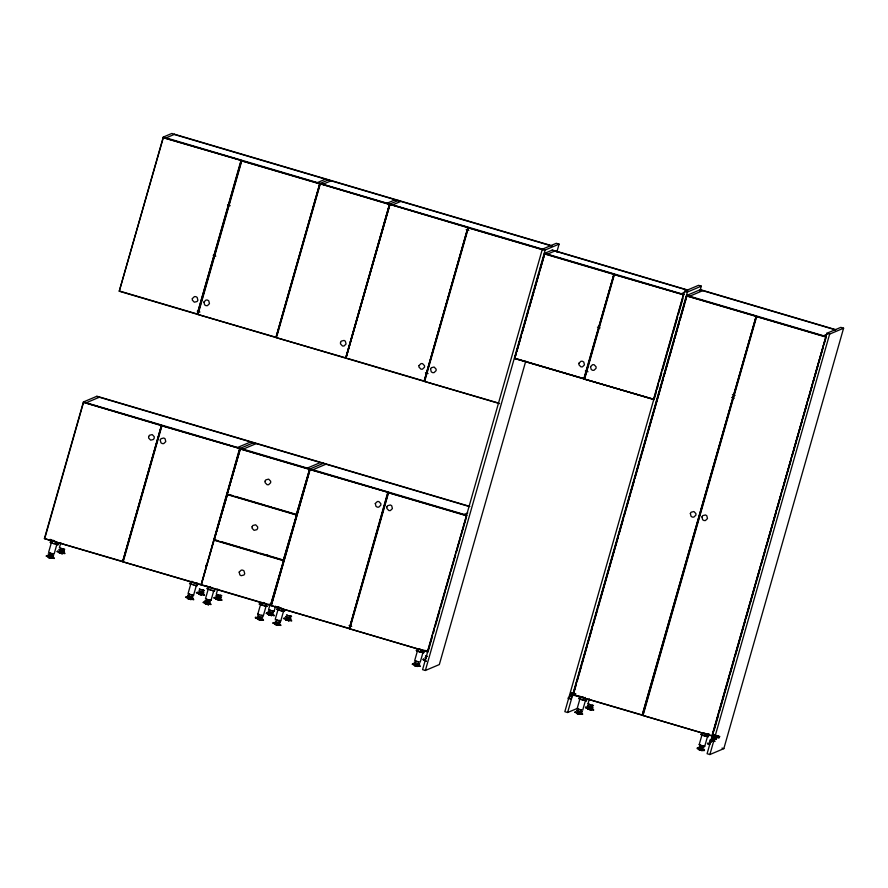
<?xml version="1.0" encoding="UTF-8"?>
<svg xmlns="http://www.w3.org/2000/svg" width="888" height="888" viewBox="0 0 888 888"><rect width="100%" height="100%" fill="white"/><g stroke="black" fill="none" stroke-linecap="round" stroke-linejoin="round"><path stroke-width="1.33" d="M432.556 636.019L428.027 651.947L44.4 538.605L83.417 401.964L96.959 396.237L469.841 506.426M45.155 537.118L83.55 402.331L161.483 425.352L122.711 561.471L161.483 425.352M499.622 403.629L119.247 291.231L163.281 137.063L171.817 133.455L551.348 245.599M119.247 291.231L163.015 138.75M50.017 552.935L48.607 552.347L51.504 542.168M53.18 553.801L54.135 553.979L57.032 543.8M63.259 549.128L59.396 547.785L60.85 542.69M161.627 425.674L122.844 561.782L201.165 584.659L239.938 448.54L161.627 425.674L239.938 448.54M123.232 561.627L162.005 425.507M240.948 160.617L197.18 314.263L241.325 160.451L163.015 137.585L241.325 160.451M319.78 183.638L241.458 160.772L197.691 314.419L276.013 337.285L319.78 183.638L276.39 335.964M198.079 314.252L241.847 160.606M189.477 594.15L188.067 593.561L190.964 583.372M191.952 581.218L191.753 581.918L195.249 582.817M191.719 594.805L193.595 595.193L196.503 585.014M239.56 448.695L201.165 584.659M201.31 584.97L240.326 448.329L253.846 442.601M214.152 539.86L227.45 494.361L214.152 539.86L283.661 560.45L270.518 605.416L283.661 560.45M296.659 514.807L283.361 560.306L296.659 514.807L227.139 494.261L240.071 448.873L309.657 469.164L296.359 514.707L309.657 469.164M240.448 448.706L227.139 494.261M276.912 336.119L320.302 183.794L389.51 204.24L345.743 357.886L389.51 204.24M206.904 599.3L205.494 598.712L208.403 588.522M209.157 599.955L211.033 600.344L213.93 590.165M218.792 595.071L216.295 594.139L217.749 589.055M262.793 615.761L257.798 614.163L260.706 603.984M261.449 615.417L263.325 615.806L266.233 605.616M271.095 610.533L268.598 609.601L270.041 604.506M309.801 469.452L271.029 605.572L349.339 628.438L388.112 492.329L309.801 469.452L388.112 492.329M271.129 605.583L310.056 468.931L323.587 463.214M271.406 605.416L310.178 469.297M398.446 200.422L389.899 204.029L345.876 358.208L390.021 204.395L467.954 227.428L424.187 381.074L467.954 227.428M345.976 358.208L389.899 204.029M273.171 611.044L274.126 611.233L275.58 606.138M276.645 619.902L275.236 619.313L278.133 609.135M277.667 620.279L280.763 620.956L283.661 610.766M387.734 492.485L349.339 628.438M388.256 492.64L349.484 628.76L427.417 651.781L466.566 515.506L388.256 492.64L466.189 515.662M349.861 628.593L388.633 492.474M542.446 249.439L468.098 227.739L424.331 381.385L498.679 403.085M424.708 381.23L468.476 227.572M416.106 661.116L414.696 660.528L417.593 650.349M418.348 661.782L420.224 662.159L423.132 651.981M556.82 252.103L559.096 244.122L556.299 243.29L542.346 249.195L422.577 669.652L425.374 670.473L439.327 664.568L525.74 361.205M433.322 633.366L434.454 629.392M435.209 626.739L439.738 610.811M440.492 608.158L445.032 592.24M445.787 589.588L450.327 573.67M451.082 571.017L455.611 555.089M456.365 552.436L460.151 539.171M460.905 536.519L466.577 516.616M425.374 670.473L545.143 250.028L559.096 244.122M656.387 391.686L654.112 399.667L514.652 358.452L544.733 253.724L613.941 274.17L584.149 378.743L514.563 358.452L515.784 354.467M516.55 351.803L521.09 335.842M521.855 333.178L526.395 317.216M527.161 314.552L531.701 298.59M532.467 295.926L533.599 291.941M534.354 289.277L538.905 273.315M539.66 270.651L544.588 253.358L552.403 250.039L687.9 290.076M514.563 358.452L516.072 354.323M516.827 351.67L521.345 335.786M522.1 333.144L528.515 310.634M529.27 307.992L533.788 292.108M534.543 289.466L539.072 273.582M539.826 270.929L544.733 253.724M583.771 378.899L613.941 274.17M653.879 399.345L584.293 379.054L614.085 274.492L683.671 294.783L614.085 274.492M585.048 377.578L614.085 275.646M653.501 399.511L683.294 294.938M699.833 291.475L701.342 286.158L698.556 285.326L684.604 291.231L564.835 711.688L567.621 712.509L577.777 708.213M657.153 389.022L658.285 385.037M659.418 381.041L661.693 373.06M662.459 370.396L666.999 354.434M667.754 351.77L672.305 335.808M673.06 333.144L677.611 317.183M678.365 314.519L682.916 298.557M567.621 712.509L687.39 292.063L701.342 286.158M756.199 316.172L642.191 715.251L756.199 316.172L686.613 295.882L572.982 694.793L712.531 736.019M577.999 677.5L573.071 694.805L642.568 715.084M578.754 674.836L583.305 658.852M584.06 656.199L588.611 640.215M589.377 637.551L593.928 621.578M594.683 618.914L599.234 602.941M599.988 600.277L619.713 531.046M620.468 528.382L625.019 512.409M625.785 509.745L630.336 493.772M631.091 491.108L635.642 475.136M636.396 472.471L640.947 456.488M641.713 453.824L661.427 384.604M662.193 381.94L666.744 365.956M667.499 363.292L672.05 347.319M672.804 344.655L677.355 328.682M678.121 326.018L682.672 310.045M683.427 307.381L686.846 295.393L700.355 289.666L835.841 329.703M573.359 694.638L576.401 683.96M577.156 681.296L581.718 665.29M582.484 662.615L587.035 646.608M587.801 643.944L592.363 627.927M593.117 625.263L597.68 609.246M598.445 606.582L618.203 537.207M618.958 534.532L623.52 518.525M624.286 515.861L628.848 499.844M629.603 497.18L634.165 481.174M634.92 478.499L639.482 462.493M640.248 459.829L663.425 378.443M664.191 375.768L668.753 359.762M669.508 357.098L674.07 341.081M674.825 338.417L679.387 322.399M680.153 319.736L684.715 303.729M685.469 301.054L686.99 295.726M578.588 709.124L577.178 708.546L580.075 698.356M580.863 696.891L585.014 698.123L585.214 697.424M580.83 709.79L582.706 710.178L585.603 699.988M589.377 704.55L587.967 703.973L589.421 698.878M756.343 316.483L642.712 715.406L711.921 735.852L825.929 336.774L756.343 316.483L825.551 336.941M643.09 715.24L756.72 316.328M700.61 745.187L699.2 744.599L702.108 734.42M703.784 746.053L704.739 746.231L707.636 736.052M826.861 333.266L707.092 753.723L709.878 754.545L723.831 748.64L843.6 328.194L840.814 327.361L826.861 333.266L829.647 334.099L843.6 328.194M712.676 734.365L716.483 721.023M717.238 718.348L721.8 702.341M722.566 699.666L727.117 683.66M727.883 680.996L732.445 664.979M733.199 662.315L737.762 646.309M738.527 643.634L743.078 627.627M743.844 624.963L751.059 599.611M751.825 596.936L756.387 580.93M757.142 578.266L761.704 562.248M762.47 559.584L767.021 543.578M767.787 540.903L772.349 524.897M773.104 522.233L777.666 506.216M778.432 503.552L782.983 487.534M783.749 484.87L788.311 468.864M789.066 466.189L792.873 452.847M793.628 450.183L798.19 434.177M798.945 431.501L803.507 415.495M804.273 412.82L808.835 396.814M809.59 394.15L814.152 378.133M814.918 375.469L819.469 359.462M820.235 356.787L824.797 340.781M714.052 730.691L718.603 714.718M719.358 712.054L723.909 696.07M724.675 693.406L729.226 677.433M729.98 674.769L734.531 658.796M735.286 656.132L739.837 640.159M740.592 637.495L745.143 621.522M745.909 618.858L749.694 605.538M750.46 602.874L755.011 586.901M755.766 584.237L760.317 568.264M761.072 565.601L765.623 549.628M766.388 546.964L770.939 530.991M771.694 528.327L776.245 512.343M777 509.69L781.551 493.706M782.317 491.042L786.868 475.069M787.623 472.405L791.419 459.096M792.174 456.432L796.725 440.459M797.48 437.795L802.031 421.811M802.796 419.147L807.347 403.174M808.102 400.51L812.653 384.537M813.408 381.873L817.959 365.9M818.725 363.236L823.276 347.264M824.031 344.6L826.306 336.608L686.846 295.393M709.878 754.545L829.647 334.099M717.504 736.285L717.038 737.65L718.17 735.997M714.318 738.35C713.397 740.981 716.472 735.553 714.54 737.928L715.739 735.764M712.653 740.625L715.295 735.63M714.363 738.361L712.764 741.147M166.045 137.906L174.614 134.277M317.349 182.617L325.53 179.143M328.704 179.809L320.157 183.428L276.146 337.606L345.743 357.886M320.302 183.794L389.133 204.407M322.954 184.249L331.124 180.819M387.079 203.219L395.26 199.756M390.021 204.395L467.576 227.583M392.674 204.873L400.843 201.398M83.55 402.331L161.105 425.519M86.214 402.786L99.356 397.225M547.374 254.179L554.845 251.015M237.518 447.497L250.671 441.935M243.112 449.15L256.277 443.6M44.4 538.605L122.711 561.471M681.251 293.728L684.992 292.163M689.632 296.226L702.785 290.642M307.248 468.109L320.413 462.537M312.842 469.763L325.985 464.191M584.293 379.054L652.58 398.956M823.509 335.764L827.105 334.265M464.147 514.474L467.743 512.953M426.762 650.749L424.608 650.46M51.449 539.971L50.96 540.182M50.816 542.213L50.005 542.146L51.726 543.101M50.916 542.402L50.438 542.601M51.881 542.735L52.448 543.234M57.32 544.633L58.086 544.688L56.51 543.933M63.969 549.228L64.724 549.239M59.851 549.716L58.886 549.528L62.771 550.882M63.47 550.982L64.447 551.171L63.348 550.638M57.831 550.971C55.478 551.404 70.019 554.922 62.882 552.247M58.963 551.182L63.781 552.602M57.665 551.537L56.865 551.47L60.506 552.902M62.693 553.479L59.141 552.436L60.218 552.614M62.637 553.69L59.241 552.924L62.238 553.746M48.163 555.744L53.191 557.353L50.738 556.388M52.692 557.697L54.323 558.485L50.827 557.864M190.276 583.427L189.477 583.361L191.908 584.437M190.376 583.616L189.61 583.56L191.186 584.315M191.353 583.949L193.251 584.87M207.714 588.578L206.904 588.511L212.698 590.531M207.814 588.766L207.337 588.966M199.4 589.033L204.395 590.631L202.986 590.043M198.89 590.775L200.855 591.674M197.291 592.185C194.827 592.485 208.181 595.892 203.108 593.772M192.641 595.015L192.185 594.616M188.522 595.504L188.978 595.892M215.862 597.546L220.679 598.967M216.383 598.823L217.604 599.411M187.634 596.958L192.452 598.379M216.139 599.289L219.403 599.944M219.591 599.844L218.526 599.666M187.912 598.701L191.309 599.478L189.743 598.856M260.006 604.029L259.207 603.973L261.649 605.05M260.117 604.217L259.34 604.162L266.988 606.249M205.949 600.654L204.984 600.455L207.492 601.398M209.579 601.909L210.345 601.92M203.929 601.909C201.465 602.197 214.818 605.616 209.746 603.496M210.09 603.718L204.529 602.075M205.35 603.851L206.282 604.018M277.445 609.179L276.634 609.124L279.076 610.2M277.544 609.368L276.779 609.312L284.626 611.299M268.598 609.601L269.552 609.779M273.104 612.831L271.75 612.598M268.154 612.998L272.982 614.418M266.866 613.353L266.067 613.297L269.908 614.862M286.558 614.785L287.435 615.329M270.185 615.118L271.55 615.662L268.276 614.463L269.353 614.64M290.609 616.194L291.553 616.383L290.465 615.85M268.442 614.74L271.839 615.506L270.274 614.896M257.798 614.163L258.752 614.352M286.48 616.683L285.514 616.494L288.023 617.426M257.82 615.95L261.172 617.271M284.46 617.948C282.107 618.37 296.648 621.889 289.51 619.225M285.592 618.148L290.409 619.569M284.293 618.503L283.494 618.448L287.335 620.013M256.232 617.36L255.433 617.304L263.381 619.469M285.869 619.891L289.266 620.668L288.567 620.324M256.066 617.926L255.267 617.859L259.107 619.436M257.886 618.847L258.253 619.158M262.393 619.169L256.821 617.526M257.831 619.058L260.761 620.235L259.385 619.691M257.642 619.313L261.039 620.079L259.474 619.469M275.258 621.101L276.146 621.655M273.659 622.51C271.195 622.81 284.549 626.218 279.476 624.098M274.792 622.721L279.609 624.142M275.08 624.464L278.188 625.385L274.914 624.186L275.99 624.364M424.231 650.482L425.041 650.538M416.905 650.393L416.106 650.327L418.537 651.415M417.005 650.582C414.641 650.86 427.483 654.156 422.61 652.114M426.451 656.143L426.906 656.543M425.951 657.897L424.975 657.708L426.406 658.297M423.92 659.151L423.121 659.096L424.764 659.884M425.052 659.362L425.618 659.851M423.765 659.717L422.966 659.651L424.597 660.45M425.585 660.639L425.94 660.95M425.519 660.85L425.951 661.405M415.151 662.47L414.185 662.282L418.07 663.636M418.77 663.736L419.747 663.924L418.637 663.392M413.131 663.725C410.778 664.157 425.319 667.676 418.181 665.001M414.263 663.924L419.081 665.356M412.964 664.28L412.165 664.224L416.006 665.8M414.785 665.212L415.151 665.523M417.538 666.488L414.385 665.39L420.113 666.4M414.541 665.678L417.993 666.233M417.937 666.444L414.518 665.512M579.387 698.401L578.576 698.345L582.361 699.844M579.487 698.59L578.721 698.534L584.26 700.466M585.891 700.821L586.657 700.876L585.081 700.121M587.967 703.973L589.632 704.262M588.422 705.905L587.456 705.716L591.341 707.07M592.041 707.17L593.018 707.359L591.586 706.77M586.402 707.17L585.603 707.103L593.55 709.279M587.534 707.37L592.562 708.979L591.452 708.446M586.235 707.725L585.436 707.669L589.277 709.235M588.056 708.646L588.422 708.968M588 708.857L590.931 710.034L589.554 709.501M587.812 709.112L591.208 709.889L589.643 709.268M577.622 710.478L576.656 710.289L578.088 710.877M575.602 711.732C573.248 712.165 587.801 715.684 580.663 713.009M576.734 711.943L581.551 713.364M575.446 712.298L574.647 712.231L578.488 713.808M577.022 713.686L582.595 714.407M580.475 714.241L579.398 714.063M701.409 734.465L700.61 734.398L708.391 736.685M710.533 740.07C707.325 740.648 721.411 742.745 711.455 740.27L712.731 737.873L715.961 738.827C715.04 741.469 718.103 736.03 716.183 738.416L712.953 737.462L714.107 735.275L719.147 736.763L718.67 738.139L719.813 736.485L712.997 734.554L713.663 735.142L711.01 740.137L709.989 740.126L711.099 740.559M710.456 741.968L709.479 741.78L710.911 742.368M709.568 743.434L710.123 743.922M708.269 743.789L707.47 743.722L709.112 744.521M699.2 744.599L700.155 744.788M699.222 746.386L700.11 746.941M698.767 747.996L703.796 749.605M697.48 748.351C694.893 748.695 708.136 752.014 703.296 749.949M699.056 749.75L702.441 750.515L700.876 749.905M268.753 604.306L269.841 604.251M55.211 544.044L58.308 544.599L56.654 543.811M64.391 549.372L60.495 548.307M63.903 551.137L59.984 550.061M197.602 583.516L193.762 582.55M52.259 553.601L53.447 553.69M194.672 585.259L196.97 585.758M195.149 585.492L197.458 585.547M49.761 554.389L48.085 554.101L49.517 554.689M51.759 555.344L53.114 555.588L51.138 554.8M212.11 590.409L214.397 590.909M212.587 590.642L214.896 590.698M48.718 555.91C40.77 554.323 58.43 559.718 52.847 557.131M48.563 556.476L46.076 556.043L49.917 557.62M202.519 590.243L203.707 590.331M219.947 595.393L221.145 595.482M202.02 591.996L203.208 592.074M264.413 605.86L267.188 606.149M217.46 596.181L215.784 595.892L217.205 596.481M199.567 592.64L197.891 592.351L203.241 593.817M219.447 597.147L220.646 597.236M281.84 611.011L284.127 611.51M198.823 593.117L196.337 592.685L199.967 594.116M216.417 597.702C208.469 596.114 226.118 601.509 220.546 598.923M201.088 594.505L204.584 595.127L202.952 594.338M216.261 598.268L213.764 597.835L217.405 599.267M272.25 610.844L273.593 611.188M269.752 611.632L268.076 611.344L269.508 611.932M289.688 615.995L291.02 616.339M189.233 595.593L187.546 595.304L190.065 596.248M268.72 613.164C260.772 611.566 278.421 616.971 272.838 614.385M289.188 617.748L291.075 618.137L289.654 617.549M191.22 596.558L193.118 596.958L192.008 596.425M205.517 600.499L209.446 601.576M269.408 614.441L268.343 614.252L269.042 614.596M188.189 597.125C180.242 595.526 197.891 600.932 192.319 598.346M270.818 615.118L271.894 615.306L271.195 614.962M208.658 601.709L210.012 602.064M188.023 597.691L185.537 597.258L189.377 598.834M286.846 619.591L285.769 619.402L286.48 619.746M188.889 598.401L187.812 598.212L188.511 598.556M188.822 598.612L187.757 598.423L191.02 599.622L189.655 599.089M288.256 620.268L291.752 620.879L290.11 620.09M190.298 599.078L193.795 599.7L192.152 598.9M205.461 602.841L202.975 602.408L210.922 604.584M206.316 603.551L205.239 603.363L206.815 603.984M206.26 603.762L205.184 603.574L208.458 604.772L207.082 604.24M207.725 604.229L208.669 604.306M278.888 620.568L280.075 620.657M260.961 617.171L262.637 617.382M421.312 652.225L424.087 652.514M278.388 622.322L280.275 622.71L279.176 622.177M260.029 619.691L261.094 619.868L259.529 619.258M427.161 656.243L425.496 655.966L426.584 656.487M275.191 623.443L272.705 623.01L276.545 624.586M276.046 624.153L274.98 623.975L275.68 624.308M277.456 624.841L280.952 625.452L279.32 624.664M417.848 663.525L419.203 663.88M583.782 700.244L586.568 700.521M591.619 705.216L593.495 705.605L592.407 705.072M591.13 706.97L592.474 707.325M708.746 734.554L702.896 732.955M590.198 709.49L593.695 710.1L592.052 709.312M705.816 736.296L708.602 736.585M580.33 711.543L582.217 711.932L581.118 711.399M581.684 711.887L577.755 710.822M710.023 741.824L711.166 742.068M577.988 713.375L576.923 713.197L577.622 713.53M710.123 743.6L707.636 743.167L709.268 743.955M704.195 746.198L700.299 745.132M702.364 747.596L704.051 747.807M699.322 748.162C691.375 746.575 709.024 751.97 703.451 749.383M700.022 749.439L698.945 749.25L699.655 749.594M699.966 749.65L698.889 749.461L702.164 750.66L700.787 750.127M196.692 583.194L197.98 583.494M707.958 733.81L709.235 734.11M709.124 734.531L706.393 733.854M211.599 587.612L210.711 587.39M264.979 603.418L266.422 603.796M423.321 650.16L421.156 649.572M582.972 696.925L582.029 696.658M582.85 697.346L578.077 695.704M54.301 541.347L56.444 541.924L54.701 541.247M53.657 543.589L55.8 544.166M265.634 603.751L261.494 602.519L264.258 603.207M280.93 608.313L283.072 608.902L279.964 607.858M193.129 584.804L195.26 585.381M262.859 605.405L265.001 605.993M280.286 610.556L282.428 611.144M422.533 650.105L418.381 648.884L420.679 649.439M271.029 610.556L272.461 610.944M288.467 615.706L289.888 616.094M419.758 651.77L421.9 652.347M218.226 596.858L221.345 597.535L220.235 597.002M287.956 617.46L289.399 617.848M200.599 594.083L198.612 593.639L200.177 594.261M52.459 553.701L49.695 552.88M217.116 598.978L218.026 599.234M269.297 613.242L270.729 613.641M582.228 699.777L584.371 700.366M269.697 614.718L274.314 615.728L272.683 614.94M50.538 555.056L53.646 555.744L51.204 554.778M191.93 594.905L189.166 594.094M209.357 600.055L206.593 599.245M704.262 735.841L706.404 736.418M49.417 557.187L50.339 557.442M590.398 704.928L591.83 705.316M51.837 558.053L48.285 557.209L49.85 557.831M189.999 596.27L191.431 596.658M208.869 601.82L206.083 600.987M278.599 622.421L275.824 621.6M189.166 598.679L191.297 599.267L190.665 598.923M417.127 661.482L418.559 661.882M588.722 709.024L591.208 709.679L589.699 709.057M258.908 619.291L263.525 620.301L261.882 619.513M276.334 624.442L278.466 625.019L277.822 624.686M579.609 709.501L581.03 709.889M701.642 745.554L703.063 745.953M700.366 746.642L701.798 747.03M701.143 747.308L702.575 747.707M700.31 749.727L702.441 750.305L701.798 749.96M53.935 540.603L52.747 540.248M53.813 541.025L49.506 539.516M174.203 134.454L552.292 246.154M699.966 289.832L835.464 329.87M552.025 250.194L687.523 290.232M163.281 137.063L542.657 249.195M542.346 249.195L545.143 250.028M684.604 291.231L687.39 292.063M241.458 160.772L319.391 183.794M468.098 227.739L543.389 249.983M466.2 229.637L468.853 230.425M544.588 253.358L684.06 294.561M544.344 253.879L613.553 274.337M686.613 295.882L755.821 316.328M227.528 204.906L230.181 205.694M597.446 327.117L600.088 327.905M732.434 394.661L735.075 395.449M731.634 397.469L734.276 398.246M213.164 255.344L215.817 256.133M585.347 370.951L588 371.739M514.94 358.286L584.149 378.743M425.43 372.782L428.083 373.571M197.28 311.233L199.933 312.021M119.625 291.075L197.558 314.108M347.574 358.43L424.187 381.074M96.57 396.403L469.463 506.582M83.417 401.964L466.955 515.295M240.071 448.873L309.279 469.319M228.827 494.483L232.745 495.637M235.353 496.414L265.39 505.283M268.01 506.06L271.928 507.215M274.536 507.992L296.736 514.552M227.073 494.516L296.281 514.973M265.579 554.611L268.22 555.389M214.53 539.693L218.448 540.859M221.068 541.625L257.631 552.436M260.24 553.202L283.738 560.15M214.064 540.159L283.283 560.617M349.062 625.574L351.715 626.351M201.687 584.804L270.896 605.261M721.966 748.096L723.831 748.64M705.66 733.643L704.406 733.233M264.369 602.797L263.47 602.508M209.646 586.613L210.356 586.835M210.234 587.245L208.225 586.602M702.253 735.197L704.384 735.908M589.066 704.506L590.465 704.905M417.749 651.126L419.88 651.836M211.2 587.712L207.848 586.546M278.288 609.912L280.419 610.622M589.221 709.445L587.789 708.946M260.85 604.761L262.981 605.472M208.547 589.31L210.556 589.954M699.788 746.886L701.198 747.285M287.124 615.284L288.522 615.684M578.266 709.068L579.664 709.468M217.394 594.671L221.822 595.781L220.724 595.249M201.354 589.921L199.378 589.144M269.186 611.876L273.437 612.809M51.648 542.945L53.791 543.656M700.454 750.083L699.023 749.583M216.883 596.425L218.293 596.825M199.445 591.275L203.907 592.385L202.808 591.852M415.795 661.061L417.194 661.46M287.279 620.224L285.847 619.724M287.612 620.268L288.989 620.812L285.714 619.613L289.199 620.335M269.841 615.073L268.409 614.574M578.909 713.63L579.764 713.908M578.843 713.841L579.709 714.119M217.549 599.622L216.117 599.123M200.111 594.472L198.546 593.85L202.031 594.583M200.455 594.516C205.294 596.192 194.372 593.306 201.398 594.56M276.323 619.846L277.733 620.246M416.428 665.623L417.293 665.889M416.372 665.834L417.227 666.1M416.283 666.056L417.038 666.3M61.128 552.869L61.994 553.146M61.072 553.08L61.938 553.357M60.65 553.257L59.085 552.647L64.813 553.646M60.983 553.302L61.738 553.546M276.912 624.619L278.477 625.23L275.047 624.297M207.637 602.752L208.98 603.185M259.052 619.646L257.62 619.147M189.322 599.045L187.879 598.534M49.184 554.634L50.605 555.033M278.077 606.782L279.387 607.214M279.265 607.636L276.889 606.804M50.383 539.416L51.449 539.815M583.272 697.446L585.014 698.123M703.052 735.486L701.953 734.953M703.64 745.709L704.739 746.231M588.877 706.304L587.989 705.882M580.796 711.344L581.684 711.776M576.989 713.519L580.286 714.341M425.308 660.938L425.885 661.16M278.921 607.67L277.278 606.881M415.606 662.87L414.718 662.437M272.716 610.644L274.126 611.233M270.008 610.178L269.108 609.756M286.935 617.082L286.047 616.649M208.458 589.244L209.346 589.588M279.354 620.368L280.763 620.956M262.238 615.273L263.325 615.806M220.379 599.489L222.022 600.277L215.984 599.012L219.247 600.21L218.637 599.911M259.207 614.751L258.319 614.318M258.708 616.505L257.82 616.072M209.934 599.822L211.033 600.344M192.496 594.671L193.595 595.193M208.036 604.284L208.736 604.628L205.317 603.696M63.015 550.582L63.914 551.015M49.051 557.342L48.352 556.998M50.938 558.119C52.115 558.885 44 556.432 51.715 558.152M207.159 586.202L205.994 585.636M205.661 565.323A3.197 3.164 67.1 0 1 205.628 566.977M148.662 436.552L148.64 438.05L150.638 440.148L153.435 439.471L154.201 438.195L154.223 436.685L152.225 434.587L149.428 435.275L148.662 436.552M160.251 439.982L160.95 442.801L162.227 443.578L163.725 443.612L165.79 441.614L165.09 438.794L163.814 438.017L161.017 438.694L160.251 439.982M192.341 298.612L192.319 300.111L194.317 302.209L197.103 301.52L197.88 300.244L197.18 297.425L195.904 296.648L194.405 296.603L192.341 298.612M203.929 302.031L204.629 304.85L205.905 305.627L207.392 305.672L209.468 303.663L208.769 300.854L207.492 300.066L206.005 300.033L203.929 302.031M239.183 572.105L239.882 574.925L241.159 575.702L243.956 575.024L244.722 573.737L244.022 570.929L242.746 570.14L241.259 570.107L239.183 572.105M252.103 526.751L252.081 528.249L254.079 530.347L256.876 529.67L257.642 528.382L257.664 526.884L255.666 524.786L252.869 525.474L252.103 526.751M265.112 481.107L265.079 482.606L267.088 484.704L268.576 484.737L270.64 482.739L270.673 481.241L268.664 479.143L265.878 479.831L265.112 481.107M340.526 342.391L340.493 343.889L342.491 345.998L343.989 346.031L346.054 344.033L345.354 341.214L344.078 340.426L341.292 341.114L340.526 342.391M375.291 503.518L375.99 506.338L377.267 507.126L378.754 507.159L380.83 505.161L380.852 503.663L378.854 501.565L377.367 501.52L375.291 503.518M386.879 506.948L386.857 508.447L388.855 510.545L390.354 510.589L392.418 508.58L391.719 505.772L390.443 504.983L387.656 505.672L386.879 506.948M418.97 365.579L418.947 367.077L420.945 369.175L422.433 369.208L424.508 367.21L424.531 365.712L422.533 363.614L421.034 363.581L418.97 365.579M430.558 368.997L431.257 371.817L432.534 372.605L434.032 372.638L436.097 370.64L436.119 369.142L434.121 367.033L431.324 367.721L430.558 368.997M578.932 363.248L578.909 364.746L580.907 366.844L582.395 366.877L584.459 364.879L583.771 362.06L582.495 361.283L580.996 361.25L578.932 363.248M590.52 366.666L591.219 369.486L592.496 370.274L593.983 370.307L596.059 368.309L596.081 366.8L594.083 364.702L592.596 364.668L590.52 366.666M690.353 513.486L691.053 516.305L692.329 517.094L693.828 517.127L695.892 515.129L695.915 513.63L693.917 511.532L691.13 512.21L690.353 513.486M701.953 516.916L702.652 519.735L703.929 520.512L705.416 520.557L707.492 518.548L706.793 515.739L705.516 514.951L702.719 515.639L701.953 516.916M571.817 696.78L573.049 695.426L570.695 695.426L571.85 693.239L575.246 694.25L574.78 695.615L575.924 693.961L570.74 692.518L571.406 693.106L568.764 698.101C565.012 697.857 574.625 699.988 569.208 698.234L570.473 695.837L571.817 696.78"/></g></svg>
